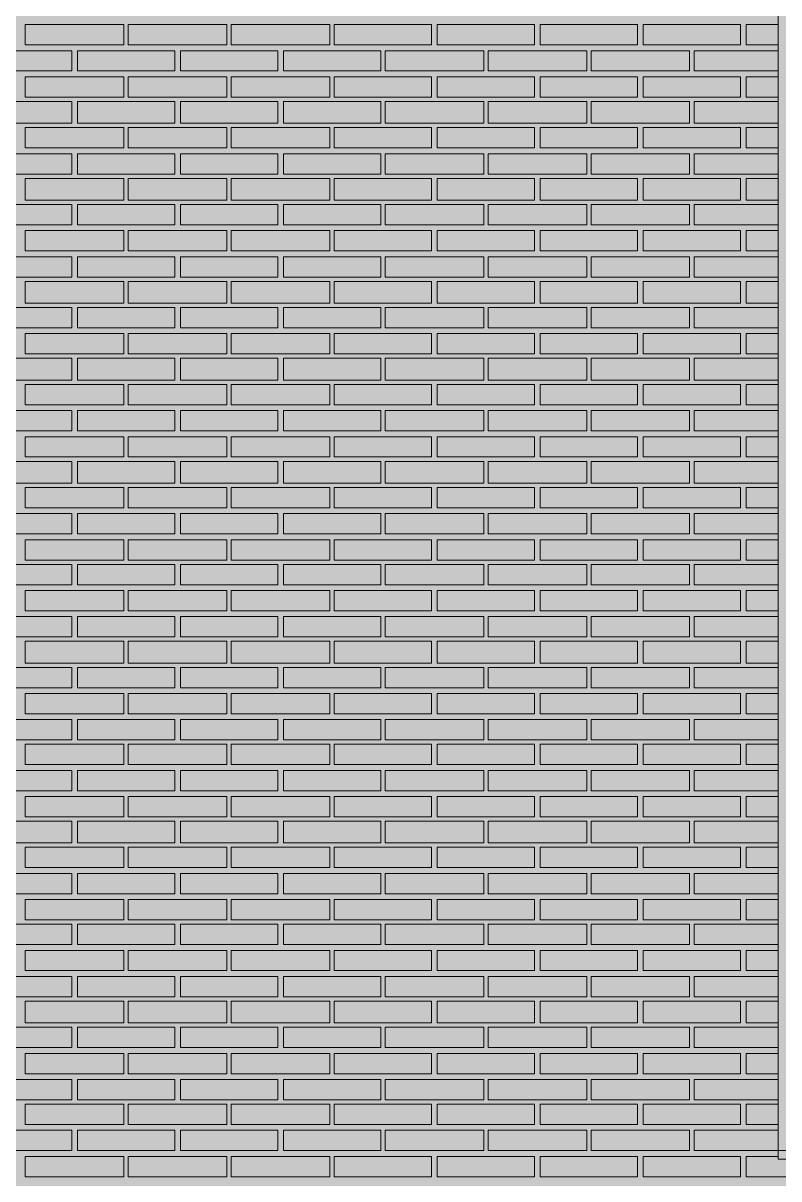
# Model space of a CAD drawing. Header units: millimetres. Extents: x -28928 to 100580, y -22867 to 36490.
# Drawn here: x 57297 to 59502, y -40 to 3330 of the extents above; entities that cross this region are included whole.
import ezdxf

# ---------------------------------------------------------------- set-up
doc = ezdxf.new("R2010")
doc.units = ezdxf.units.MM
doc.layers.add('PDF _Геометрия', color=7, linetype='Continuous', true_color=0x8f8e8d)
doc.layers.add('PDF _Сплошная заливка', color=7, linetype='Continuous', true_color=0xffffff)

msp = doc.modelspace()

# ---------------------------------------------------------------- hatches: boundary and pattern name
at = {"layer": 'PDF _Сплошная заливка', "true_color": 0xdcd6cf, "transparency": 33554559}
msp.add_hatch(color=254, dxfattribs=at).paths.add_polyline_path([(60798.4, -2005.5), (60798.4, -4713.2), (70224.5, -4713.2), (70224.5, -1464), (74070.3, -1464), (74070.3, -4713.2), (82294.9, -4713.2), (82294.9, 9028.4), (55763.7, 9028.4), (55763.7, -4713.2), (56851.1, -4713.2), (56851.1, -1464), (58251.4, -1464), (58251.4, -4713.2), (59499.5, -4713.2), (59499.5, -2005.5)])

# ---------------------------------------------------------------- linework, layer by layer
at = {"layer": 'PDF _Геометрия', "color": 7, "lineweight": 9}
msp.add_lwpolyline([(59499.5, 6929.9), (68993.4, 6929.9), (68993.4, 2733), (68993.4, 33.7), (68993.4, 16.8), (59499.5, 16.8), (59499.5, 33.7), (59499.5, 2733)], close=True, dxfattribs=at)
for points in [[(59499.5, 33.7), (59499.5, 109.9), (59499.5, 1383.4), (59499.5, 6853.7), (59499.5, 6929.9), (59550.3, 6929.9), (59550.3, 6853.7), (59550.3, 1383.4), (59550.3, 84.5)], [(68993.4, 46.4), (68993.4, 42.2), (68993.4, 16.8), (59499.5, 16.8), (59499.5, 42.2), (59499.5, 46.4)], [(59499.5, 42.2), (68993.4, 42.2)], [(59499.5, 21), (59499.5, 25.3)]]:
    msp.add_lwpolyline(points, dxfattribs=at)
at = {"layer": 'PDF _Геометрия', "lineweight": 9}
for points in [[(57591.4, 3325.3), (57591.4, 3266), (57303.7, 3266), (57303.7, 3325.3)], [(57891.8, 3325.3), (57891.8, 3266), (57604.1, 3266), (57604.1, 3325.3)], [(58192.2, 3325.3), (58192.2, 3266), (57904.5, 3266), (57904.5, 3325.3)], [(58488.4, 3325.3), (58488.4, 3266), (58204.9, 3266), (58204.9, 3325.3)], [(58788.7, 3325.3), (58788.7, 3266), (58505.3, 3266), (58505.3, 3325.3)], [(59089.1, 3325.3), (59089.1, 3266), (58805.7, 3266), (58805.7, 3325.3)], [(59389.5, 3325.3), (59389.5, 3266), (59106.1, 3266), (59106.1, 3325.3)], [(57439.1, 3189.9), (57299.5, 3189.9), (57155.7, 3189.9), (57155.7, 3249.1), (57299.5, 3249.1), (57439.1, 3249.1)], [(57739.5, 3189.9), (57599.9, 3189.9), (57456.1, 3189.9), (57456.1, 3249.1), (57599.9, 3249.1), (57739.5, 3249.1)], [(58039.9, 3189.9), (57896.1, 3189.9), (57756.4, 3189.9), (57756.4, 3249.1), (57896.1, 3249.1), (58039.9, 3249.1)], [(58340.3, 3189.9), (58196.4, 3189.9), (58056.8, 3189.9), (58056.8, 3249.1), (58196.4, 3249.1), (58340.3, 3249.1)], [(58640.7, 3189.9), (58496.8, 3189.9), (58353, 3189.9), (58353, 3249.1), (58496.8, 3249.1), (58640.7, 3249.1)], [(58941.1, 3189.9), (58797.2, 3189.9), (58653.4, 3189.9), (58653.4, 3249.1), (58797.2, 3249.1), (58941.1, 3249.1)], [(59241.4, 3189.9), (59097.6, 3189.9), (58953.7, 3189.9), (58953.7, 3249.1), (59097.6, 3249.1), (59241.4, 3249.1)], [(57591.4, 3173), (57591.4, 3113.7), (57303.7, 3113.7), (57303.7, 3173)], [(57891.8, 3173), (57891.8, 3113.7), (57604.1, 3113.7), (57604.1, 3173)], [(58192.2, 3173), (58192.2, 3113.7), (57904.5, 3113.7), (57904.5, 3173)], [(58488.4, 3173), (58488.4, 3113.7), (58204.9, 3113.7), (58204.9, 3173)], [(58788.7, 3173), (58788.7, 3113.7), (58505.3, 3113.7), (58505.3, 3173)], [(59089.1, 3173), (59089.1, 3113.7), (58805.7, 3113.7), (58805.7, 3173)], [(59389.5, 3173), (59389.5, 3113.7), (59106.1, 3113.7), (59106.1, 3173)], [(57439.1, 3037.6), (57299.5, 3037.6), (57155.7, 3037.6), (57155.7, 3101), (57299.5, 3101), (57439.1, 3101)], [(57739.5, 3037.6), (57599.9, 3037.6), (57456.1, 3037.6), (57456.1, 3101), (57599.9, 3101), (57739.5, 3101)], [(58039.9, 3037.6), (57896.1, 3037.6), (57756.4, 3037.6), (57756.4, 3101), (57896.1, 3101), (58039.9, 3101)], [(58340.3, 3037.6), (58196.4, 3037.6), (58056.8, 3037.6), (58056.8, 3101), (58196.4, 3101), (58340.3, 3101)], [(58640.7, 3037.6), (58496.8, 3037.6), (58353, 3037.6), (58353, 3101), (58496.8, 3101), (58640.7, 3101)], [(58941.1, 3037.6), (58797.2, 3037.6), (58653.4, 3037.6), (58653.4, 3101), (58797.2, 3101), (58941.1, 3101)], [(59241.4, 3037.6), (59097.6, 3037.6), (58953.7, 3037.6), (58953.7, 3101), (59097.6, 3101), (59241.4, 3101)], [(57591.4, 3024.9), (57591.4, 2965.7), (57303.7, 2965.7), (57303.7, 3024.9)], [(57891.8, 3024.9), (57891.8, 2965.7), (57604.1, 2965.7), (57604.1, 3024.9)], [(58192.2, 3024.9), (58192.2, 2965.7), (57904.5, 2965.7), (57904.5, 3024.9)], [(58488.4, 3024.9), (58488.4, 2965.7), (58204.9, 2965.7), (58204.9, 3024.9)], [(58788.7, 3024.9), (58788.7, 2965.7), (58505.3, 2965.7), (58505.3, 3024.9)], [(59089.1, 3024.9), (59089.1, 2965.7), (58805.7, 2965.7), (58805.7, 3024.9)], [(59389.5, 3024.9), (59389.5, 2965.7), (59106.1, 2965.7), (59106.1, 3024.9)], [(57439.1, 2889.5), (57299.5, 2889.5), (57155.7, 2889.5), (57155.7, 2948.7), (57299.5, 2948.7), (57439.1, 2948.7)], [(57739.5, 2889.5), (57599.9, 2889.5), (57456.1, 2889.5), (57456.1, 2948.7), (57599.9, 2948.7), (57739.5, 2948.7)], [(58039.9, 2889.5), (57896.1, 2889.5), (57756.4, 2889.5), (57756.4, 2948.7), (57896.1, 2948.7), (58039.9, 2948.7)], [(58340.3, 2889.5), (58196.4, 2889.5), (58056.8, 2889.5), (58056.8, 2948.7), (58196.4, 2948.7), (58340.3, 2948.7)], [(58640.7, 2889.5), (58496.8, 2889.5), (58353, 2889.5), (58353, 2948.7), (58496.8, 2948.7), (58640.7, 2948.7)], [(58941.1, 2889.5), (58797.2, 2889.5), (58653.4, 2889.5), (58653.4, 2948.7), (58797.2, 2948.7), (58941.1, 2948.7)], [(59241.4, 2889.5), (59097.6, 2889.5), (58953.7, 2889.5), (58953.7, 2948.7), (59097.6, 2948.7), (59241.4, 2948.7)], [(57591.4, 2876.8), (57591.4, 2813.4), (57303.7, 2813.4), (57303.7, 2876.8)], [(57891.8, 2876.8), (57891.8, 2813.4), (57604.1, 2813.4), (57604.1, 2876.8)], [(58192.2, 2876.8), (58192.2, 2813.4), (57904.5, 2813.4), (57904.5, 2876.8)], [(58488.4, 2876.8), (58488.4, 2813.4), (58204.9, 2813.4), (58204.9, 2876.8)], [(58788.7, 2876.8), (58788.7, 2813.4), (58505.3, 2813.4), (58505.3, 2876.8)], [(59089.1, 2876.8), (59089.1, 2813.4), (58805.7, 2813.4), (58805.7, 2876.8)], [(59389.5, 2876.8), (59389.5, 2813.4), (59106.1, 2813.4), (59106.1, 2876.8)], [(57439.1, 2741.4), (57299.5, 2741.4), (57155.7, 2741.4), (57155.7, 2800.7), (57299.5, 2800.7), (57439.1, 2800.7)], [(57739.5, 2741.4), (57599.9, 2741.4), (57456.1, 2741.4), (57456.1, 2800.7), (57599.9, 2800.7), (57739.5, 2800.7)], [(58039.9, 2741.4), (57896.1, 2741.4), (57756.4, 2741.4), (57756.4, 2800.7), (57896.1, 2800.7), (58039.9, 2800.7)], [(58340.3, 2741.4), (58196.4, 2741.4), (58056.8, 2741.4), (58056.8, 2800.7), (58196.4, 2800.7), (58340.3, 2800.7)], [(58640.7, 2741.4), (58496.8, 2741.4), (58353, 2741.4), (58353, 2800.7), (58496.8, 2800.7), (58640.7, 2800.7)], [(58941.1, 2741.4), (58797.2, 2741.4), (58653.4, 2741.4), (58653.4, 2800.7), (58797.2, 2800.7), (58941.1, 2800.7)], [(59241.4, 2741.4), (59097.6, 2741.4), (58953.7, 2741.4), (58953.7, 2800.7), (59097.6, 2800.7), (59241.4, 2800.7)], [(57591.4, 2724.5), (57591.4, 2665.3), (57303.7, 2665.3), (57303.7, 2724.5)], [(57891.8, 2724.5), (57891.8, 2665.3), (57604.1, 2665.3), (57604.1, 2724.5)], [(58192.2, 2724.5), (58192.2, 2665.3), (57904.5, 2665.3), (57904.5, 2724.5)], [(58488.4, 2724.5), (58488.4, 2665.3), (58204.9, 2665.3), (58204.9, 2724.5)], [(58788.7, 2724.5), (58788.7, 2665.3), (58505.3, 2665.3), (58505.3, 2724.5)], [(59089.1, 2724.5), (59089.1, 2665.3), (58805.7, 2665.3), (58805.7, 2724.5)], [(59389.5, 2724.5), (59389.5, 2665.3), (59106.1, 2665.3), (59106.1, 2724.5)], [(57439.1, 2589.1), (57299.5, 2589.1), (57155.7, 2589.1), (57155.7, 2648.4), (57299.5, 2648.4), (57439.1, 2648.4)], [(57739.5, 2589.1), (57599.9, 2589.1), (57456.1, 2589.1), (57456.1, 2648.4), (57599.9, 2648.4), (57739.5, 2648.4)], [(58039.9, 2589.1), (57896.1, 2589.1), (57756.4, 2589.1), (57756.4, 2648.4), (57896.1, 2648.4), (58039.9, 2648.4)], [(58340.3, 2589.1), (58196.4, 2589.1), (58056.8, 2589.1), (58056.8, 2648.4), (58196.4, 2648.4), (58340.3, 2648.4)], [(58640.7, 2589.1), (58496.8, 2589.1), (58353, 2589.1), (58353, 2648.4), (58496.8, 2648.4), (58640.7, 2648.4)], [(58941.1, 2589.1), (58797.2, 2589.1), (58653.4, 2589.1), (58653.4, 2648.4), (58797.2, 2648.4), (58941.1, 2648.4)], [(59241.4, 2589.1), (59097.6, 2589.1), (58953.7, 2589.1), (58953.7, 2648.4), (59097.6, 2648.4), (59241.4, 2648.4)], [(57591.4, 2576.4), (57591.4, 2513), (57303.7, 2513), (57303.7, 2576.4)], [(57891.8, 2576.4), (57891.8, 2513), (57604.1, 2513), (57604.1, 2576.4)], [(58192.2, 2576.4), (58192.2, 2513), (57904.5, 2513), (57904.5, 2576.4)], [(58488.4, 2576.4), (58488.4, 2513), (58204.9, 2513), (58204.9, 2576.4)], [(58788.7, 2576.4), (58788.7, 2513), (58505.3, 2513), (58505.3, 2576.4)], [(59089.1, 2576.4), (59089.1, 2513), (58805.7, 2513), (58805.7, 2576.4)], [(59389.5, 2576.4), (59389.5, 2513), (59106.1, 2513), (59106.1, 2576.4)], [(57439.1, 2441), (57299.5, 2441), (57155.7, 2441), (57155.7, 2500.3), (57299.5, 2500.3), (57439.1, 2500.3)], [(57739.5, 2441), (57599.9, 2441), (57456.1, 2441), (57456.1, 2500.3), (57599.9, 2500.3), (57739.5, 2500.3)], [(58039.9, 2441), (57896.1, 2441), (57756.4, 2441), (57756.4, 2500.3), (57896.1, 2500.3), (58039.9, 2500.3)], [(58340.3, 2441), (58196.4, 2441), (58056.8, 2441), (58056.8, 2500.3), (58196.4, 2500.3), (58340.3, 2500.3)], [(58640.7, 2441), (58496.8, 2441), (58353, 2441), (58353, 2500.3), (58496.8, 2500.3), (58640.7, 2500.3)], [(58941.1, 2441), (58797.2, 2441), (58653.4, 2441), (58653.4, 2500.3), (58797.2, 2500.3), (58941.1, 2500.3)], [(59241.4, 2441), (59097.6, 2441), (58953.7, 2441), (58953.7, 2500.3), (59097.6, 2500.3), (59241.4, 2500.3)], [(57591.4, 2424.1), (57591.4, 2364.9), (57303.7, 2364.9), (57303.7, 2424.1)], [(57891.8, 2424.1), (57891.8, 2364.9), (57604.1, 2364.9), (57604.1, 2424.1)], [(58192.2, 2424.1), (58192.2, 2364.9), (57904.5, 2364.9), (57904.5, 2424.1)], [(58488.4, 2424.1), (58488.4, 2364.9), (58204.9, 2364.9), (58204.9, 2424.1)], [(58788.7, 2424.1), (58788.7, 2364.9), (58505.3, 2364.9), (58505.3, 2424.1)], [(59089.1, 2424.1), (59089.1, 2364.9), (58805.7, 2364.9), (58805.7, 2424.1)], [(59389.5, 2424.1), (59389.5, 2364.9), (59106.1, 2364.9), (59106.1, 2424.1)], [(57439.1, 2288.7), (57299.5, 2288.7), (57155.7, 2288.7), (57155.7, 2352.2), (57299.5, 2352.2), (57439.1, 2352.2)], [(57739.5, 2288.7), (57599.9, 2288.7), (57456.1, 2288.7), (57456.1, 2352.2), (57599.9, 2352.2), (57739.5, 2352.2)], [(58039.9, 2288.7), (57896.1, 2288.7), (57756.4, 2288.7), (57756.4, 2352.2), (57896.1, 2352.2), (58039.9, 2352.2)], [(58340.3, 2288.7), (58196.4, 2288.7), (58056.8, 2288.7), (58056.8, 2352.2), (58196.4, 2352.2), (58340.3, 2352.2)], [(58640.7, 2288.7), (58496.8, 2288.7), (58353, 2288.7), (58353, 2352.2), (58496.8, 2352.2), (58640.7, 2352.2)], [(58941.1, 2288.7), (58797.2, 2288.7), (58653.4, 2288.7), (58653.4, 2352.2), (58797.2, 2352.2), (58941.1, 2352.2)], [(59241.4, 2288.7), (59097.6, 2288.7), (58953.7, 2288.7), (58953.7, 2352.2), (59097.6, 2352.2), (59241.4, 2352.2)], [(57591.4, 2276), (57591.4, 2216.8), (57303.7, 2216.8), (57303.7, 2276)], [(57891.8, 2276), (57891.8, 2216.8), (57604.1, 2216.8), (57604.1, 2276)], [(58192.2, 2276), (58192.2, 2216.8), (57904.5, 2216.8), (57904.5, 2276)], [(58488.4, 2276), (58488.4, 2216.8), (58204.9, 2216.8), (58204.9, 2276)], [(58788.7, 2276), (58788.7, 2216.8), (58505.3, 2216.8), (58505.3, 2276)], [(59089.1, 2276), (59089.1, 2216.8), (58805.7, 2216.8), (58805.7, 2276)], [(59389.5, 2276), (59389.5, 2216.8), (59106.1, 2216.8), (59106.1, 2276)], [(57439.1, 2140.7), (57299.5, 2140.7), (57155.7, 2140.7), (57155.7, 2199.9), (57299.5, 2199.9), (57439.1, 2199.9)], [(57739.5, 2140.7), (57599.9, 2140.7), (57456.1, 2140.7), (57456.1, 2199.9), (57599.9, 2199.9), (57739.5, 2199.9)], [(58039.9, 2140.7), (57896.1, 2140.7), (57756.4, 2140.7), (57756.4, 2199.9), (57896.1, 2199.9), (58039.9, 2199.9)], [(58340.3, 2140.7), (58196.4, 2140.7), (58056.8, 2140.7), (58056.8, 2199.9), (58196.4, 2199.9), (58340.3, 2199.9)], [(58640.7, 2140.7), (58496.8, 2140.7), (58353, 2140.7), (58353, 2199.9), (58496.8, 2199.9), (58640.7, 2199.9)], [(58941.1, 2140.7), (58797.2, 2140.7), (58653.4, 2140.7), (58653.4, 2199.9), (58797.2, 2199.9), (58941.1, 2199.9)], [(59241.4, 2140.7), (59097.6, 2140.7), (58953.7, 2140.7), (58953.7, 2199.9), (59097.6, 2199.9), (59241.4, 2199.9)], [(57591.4, 2123.7), (57591.4, 2064.5), (57303.7, 2064.5), (57303.7, 2123.7)], [(57891.8, 2123.7), (57891.8, 2064.5), (57604.1, 2064.5), (57604.1, 2123.7)], [(58192.2, 2123.7), (58192.2, 2064.5), (57904.5, 2064.5), (57904.5, 2123.7)], [(58488.4, 2123.7), (58488.4, 2064.5), (58204.9, 2064.5), (58204.9, 2123.7)], [(58788.7, 2123.7), (58788.7, 2064.5), (58505.3, 2064.5), (58505.3, 2123.7)], [(59089.1, 2123.7), (59089.1, 2064.5), (58805.7, 2064.5), (58805.7, 2123.7)], [(59389.5, 2123.7), (59389.5, 2064.5), (59106.1, 2064.5), (59106.1, 2123.7)], [(57439.1, 1988.4), (57299.5, 1988.4), (57155.7, 1988.4), (57155.7, 2051.8), (57299.5, 2051.8), (57439.1, 2051.8)], [(57739.5, 1988.4), (57599.9, 1988.4), (57456.1, 1988.4), (57456.1, 2051.8), (57599.9, 2051.8), (57739.5, 2051.8)], [(58039.9, 1988.4), (57896.1, 1988.4), (57756.4, 1988.4), (57756.4, 2051.8), (57896.1, 2051.8), (58039.9, 2051.8)], [(58340.3, 1988.4), (58196.4, 1988.4), (58056.8, 1988.4), (58056.8, 2051.8), (58196.4, 2051.8), (58340.3, 2051.8)], [(58640.7, 1988.4), (58496.8, 1988.4), (58353, 1988.4), (58353, 2051.8), (58496.8, 2051.8), (58640.7, 2051.8)], [(58941.1, 1988.4), (58797.2, 1988.4), (58653.4, 1988.4), (58653.4, 2051.8), (58797.2, 2051.8), (58941.1, 2051.8)], [(59241.4, 1988.4), (59097.6, 1988.4), (58953.7, 1988.4), (58953.7, 2051.8), (59097.6, 2051.8), (59241.4, 2051.8)], [(57591.4, 1975.7), (57591.4, 1916.4), (57303.7, 1916.4), (57303.7, 1975.7)], [(57891.8, 1975.7), (57891.8, 1916.4), (57604.1, 1916.4), (57604.1, 1975.7)], [(58192.2, 1975.7), (58192.2, 1916.4), (57904.5, 1916.4), (57904.5, 1975.7)], [(58488.4, 1975.7), (58488.4, 1916.4), (58204.9, 1916.4), (58204.9, 1975.7)], [(58788.7, 1975.7), (58788.7, 1916.4), (58505.3, 1916.4), (58505.3, 1975.7)], [(59089.1, 1975.7), (59089.1, 1916.4), (58805.7, 1916.4), (58805.7, 1975.7)], [(59389.5, 1975.7), (59389.5, 1916.4), (59106.1, 1916.4), (59106.1, 1975.7)], [(57439.1, 1840.3), (57299.5, 1840.3), (57155.7, 1840.3), (57155.7, 1899.5), (57299.5, 1899.5), (57439.1, 1899.5)], [(57739.5, 1840.3), (57599.9, 1840.3), (57456.1, 1840.3), (57456.1, 1899.5), (57599.9, 1899.5), (57739.5, 1899.5)], [(58039.9, 1840.3), (57896.1, 1840.3), (57756.4, 1840.3), (57756.4, 1899.5), (57896.1, 1899.5), (58039.9, 1899.5)], [(58340.3, 1840.3), (58196.4, 1840.3), (58056.8, 1840.3), (58056.8, 1899.5), (58196.4, 1899.5), (58340.3, 1899.5)], [(58640.7, 1840.3), (58496.8, 1840.3), (58353, 1840.3), (58353, 1899.5), (58496.8, 1899.5), (58640.7, 1899.5)], [(58941.1, 1840.3), (58797.2, 1840.3), (58653.4, 1840.3), (58653.4, 1899.5), (58797.2, 1899.5), (58941.1, 1899.5)], [(59241.4, 1840.3), (59097.6, 1840.3), (58953.7, 1840.3), (58953.7, 1899.5), (59097.6, 1899.5), (59241.4, 1899.5)], [(57591.4, 1823.4), (57591.4, 1764.1), (57303.7, 1764.1), (57303.7, 1823.4)], [(57891.8, 1823.4), (57891.8, 1764.1), (57604.1, 1764.1), (57604.1, 1823.4)], [(58192.2, 1823.4), (58192.2, 1764.1), (57904.5, 1764.1), (57904.5, 1823.4)], [(58488.4, 1823.4), (58488.4, 1764.1), (58204.9, 1764.1), (58204.9, 1823.4)], [(58788.7, 1823.4), (58788.7, 1764.1), (58505.3, 1764.1), (58505.3, 1823.4)], [(59089.1, 1823.4), (59089.1, 1764.1), (58805.7, 1764.1), (58805.7, 1823.4)], [(59389.5, 1823.4), (59389.5, 1764.1), (59106.1, 1764.1), (59106.1, 1823.4)], [(57439.1, 1692.2), (57299.5, 1692.2), (57155.7, 1692.2), (57155.7, 1751.4), (57299.5, 1751.4), (57439.1, 1751.4)], [(57739.5, 1692.2), (57599.9, 1692.2), (57456.1, 1692.2), (57456.1, 1751.4), (57599.9, 1751.4), (57739.5, 1751.4)], [(58039.9, 1692.2), (57896.1, 1692.2), (57756.4, 1692.2), (57756.4, 1751.4), (57896.1, 1751.4), (58039.9, 1751.4)], [(58340.3, 1692.2), (58196.4, 1692.2), (58056.8, 1692.2), (58056.8, 1751.4), (58196.4, 1751.4), (58340.3, 1751.4)], [(58640.7, 1692.2), (58496.8, 1692.2), (58353, 1692.2), (58353, 1751.4), (58496.8, 1751.4), (58640.7, 1751.4)], [(58941.1, 1692.2), (58797.2, 1692.2), (58653.4, 1692.2), (58653.4, 1751.4), (58797.2, 1751.4), (58941.1, 1751.4)], [(59241.4, 1692.2), (59097.6, 1692.2), (58953.7, 1692.2), (58953.7, 1751.4), (59097.6, 1751.4), (59241.4, 1751.4)], [(57591.4, 1675.3), (57591.4, 1616), (57303.7, 1616), (57303.7, 1675.3)], [(57891.8, 1675.3), (57891.8, 1616), (57604.1, 1616), (57604.1, 1675.3)], [(58192.2, 1675.3), (58192.2, 1616), (57904.5, 1616), (57904.5, 1675.3)], [(58488.4, 1675.3), (58488.4, 1616), (58204.9, 1616), (58204.9, 1675.3)], [(58788.7, 1675.3), (58788.7, 1616), (58505.3, 1616), (58505.3, 1675.3)], [(59089.1, 1675.3), (59089.1, 1616), (58805.7, 1616), (58805.7, 1675.3)], [(59389.5, 1675.3), (59389.5, 1616), (59106.1, 1616), (59106.1, 1675.3)], [(57439.1, 1539.9), (57299.5, 1539.9), (57155.7, 1539.9), (57155.7, 1599.1), (57299.5, 1599.1), (57439.1, 1599.1)], [(57739.5, 1539.9), (57599.9, 1539.9), (57456.1, 1539.9), (57456.1, 1599.1), (57599.9, 1599.1), (57739.5, 1599.1)], [(58039.9, 1539.9), (57896.1, 1539.9), (57756.4, 1539.9), (57756.4, 1599.1), (57896.1, 1599.1), (58039.9, 1599.1)], [(58340.3, 1539.9), (58196.4, 1539.9), (58056.8, 1539.9), (58056.8, 1599.1), (58196.4, 1599.1), (58340.3, 1599.1)], [(58640.7, 1539.9), (58496.8, 1539.9), (58353, 1539.9), (58353, 1599.1), (58496.8, 1599.1), (58640.7, 1599.1)], [(58941.1, 1539.9), (58797.2, 1539.9), (58653.4, 1539.9), (58653.4, 1599.1), (58797.2, 1599.1), (58941.1, 1599.1)], [(59241.4, 1539.9), (59097.6, 1539.9), (58953.7, 1539.9), (58953.7, 1599.1), (59097.6, 1599.1), (59241.4, 1599.1)], [(57591.4, 1527.2), (57591.4, 1463.7), (57303.7, 1463.7), (57303.7, 1527.2)], [(57891.8, 1527.2), (57891.8, 1463.7), (57604.1, 1463.7), (57604.1, 1527.2)], [(58192.2, 1527.2), (58192.2, 1463.7), (57904.5, 1463.7), (57904.5, 1527.2)], [(58488.4, 1527.2), (58488.4, 1463.7), (58204.9, 1463.7), (58204.9, 1527.2)], [(58788.7, 1527.2), (58788.7, 1463.7), (58505.3, 1463.7), (58505.3, 1527.2)], [(59089.1, 1527.2), (59089.1, 1463.7), (58805.7, 1463.7), (58805.7, 1527.2)], [(59389.5, 1527.2), (59389.5, 1463.7), (59106.1, 1463.7), (59106.1, 1527.2)], [(57439.1, 1391.8), (57299.5, 1391.8), (57155.7, 1391.8), (57155.7, 1451), (57299.5, 1451), (57439.1, 1451)], [(57739.5, 1391.8), (57599.9, 1391.8), (57456.1, 1391.8), (57456.1, 1451), (57599.9, 1451), (57739.5, 1451)], [(58039.9, 1391.8), (57896.1, 1391.8), (57756.4, 1391.8), (57756.4, 1451), (57896.1, 1451), (58039.9, 1451)], [(58340.3, 1391.8), (58196.4, 1391.8), (58056.8, 1391.8), (58056.8, 1451), (58196.4, 1451), (58340.3, 1451)], [(58640.7, 1391.8), (58496.8, 1391.8), (58353, 1391.8), (58353, 1451), (58496.8, 1451), (58640.7, 1451)], [(58941.1, 1391.8), (58797.2, 1391.8), (58653.4, 1391.8), (58653.4, 1451), (58797.2, 1451), (58941.1, 1451)], [(59241.4, 1391.8), (59097.6, 1391.8), (58953.7, 1391.8), (58953.7, 1451), (59097.6, 1451), (59241.4, 1451)], [(57591.4, 1374.9), (57591.4, 1315.7), (57303.7, 1315.7), (57303.7, 1374.9)], [(57891.8, 1374.9), (57891.8, 1315.7), (57604.1, 1315.7), (57604.1, 1374.9)], [(58192.2, 1374.9), (58192.2, 1315.7), (57904.5, 1315.7), (57904.5, 1374.9)], [(58488.4, 1374.9), (58488.4, 1315.7), (58204.9, 1315.7), (58204.9, 1374.9)], [(58788.7, 1374.9), (58788.7, 1315.7), (58505.3, 1315.7), (58505.3, 1374.9)], [(59089.1, 1374.9), (59089.1, 1315.7), (58805.7, 1315.7), (58805.7, 1374.9)], [(59389.5, 1374.9), (59389.5, 1315.7), (59106.1, 1315.7), (59106.1, 1374.9)], [(57439.1, 1239.5), (57299.5, 1239.5), (57155.7, 1239.5), (57155.7, 1298.7), (57299.5, 1298.7), (57439.1, 1298.7)], [(57739.5, 1239.5), (57599.9, 1239.5), (57456.1, 1239.5), (57456.1, 1298.7), (57599.9, 1298.7), (57739.5, 1298.7)], [(58039.9, 1239.5), (57896.1, 1239.5), (57756.4, 1239.5), (57756.4, 1298.7), (57896.1, 1298.7), (58039.9, 1298.7)], [(58340.3, 1239.5), (58196.4, 1239.5), (58056.8, 1239.5), (58056.8, 1298.7), (58196.4, 1298.7), (58340.3, 1298.7)], [(58640.7, 1239.5), (58496.8, 1239.5), (58353, 1239.5), (58353, 1298.7), (58496.8, 1298.7), (58640.7, 1298.7)], [(58941.1, 1239.5), (58797.2, 1239.5), (58653.4, 1239.5), (58653.4, 1298.7), (58797.2, 1298.7), (58941.1, 1298.7)], [(59241.4, 1239.5), (59097.6, 1239.5), (58953.7, 1239.5), (58953.7, 1298.7), (59097.6, 1298.7), (59241.4, 1298.7)], [(57591.4, 1226.8), (57591.4, 1167.6), (57303.7, 1167.6), (57303.7, 1226.8)], [(57891.8, 1226.8), (57891.8, 1167.6), (57604.1, 1167.6), (57604.1, 1226.8)], [(58192.2, 1226.8), (58192.2, 1167.6), (57904.5, 1167.6), (57904.5, 1226.8)], [(58488.4, 1226.8), (58488.4, 1167.6), (58204.9, 1167.6), (58204.9, 1226.8)], [(58788.7, 1226.8), (58788.7, 1167.6), (58505.3, 1167.6), (58505.3, 1226.8)], [(59089.1, 1226.8), (59089.1, 1167.6), (58805.7, 1167.6), (58805.7, 1226.8)], [(59389.5, 1226.8), (59389.5, 1167.6), (59106.1, 1167.6), (59106.1, 1226.8)], [(57439.1, 1091.4), (57299.5, 1091.4), (57155.7, 1091.4), (57155.7, 1150.7), (57299.5, 1150.7), (57439.1, 1150.7)], [(57739.5, 1091.4), (57599.9, 1091.4), (57456.1, 1091.4), (57456.1, 1150.7), (57599.9, 1150.7), (57739.5, 1150.7)], [(58039.9, 1091.4), (57896.1, 1091.4), (57756.4, 1091.4), (57756.4, 1150.7), (57896.1, 1150.7), (58039.9, 1150.7)], [(58340.3, 1091.4), (58196.4, 1091.4), (58056.8, 1091.4), (58056.8, 1150.7), (58196.4, 1150.7), (58340.3, 1150.7)], [(58640.7, 1091.4), (58496.8, 1091.4), (58353, 1091.4), (58353, 1150.7), (58496.8, 1150.7), (58640.7, 1150.7)], [(58941.1, 1091.4), (58797.2, 1091.4), (58653.4, 1091.4), (58653.4, 1150.7), (58797.2, 1150.7), (58941.1, 1150.7)], [(59241.4, 1091.4), (59097.6, 1091.4), (58953.7, 1091.4), (58953.7, 1150.7), (59097.6, 1150.7), (59241.4, 1150.7)], [(57591.4, 1074.5), (57591.4, 1015.3), (57303.7, 1015.3), (57303.7, 1074.5)], [(57891.8, 1074.5), (57891.8, 1015.3), (57604.1, 1015.3), (57604.1, 1074.5)], [(58192.2, 1074.5), (58192.2, 1015.3), (57904.5, 1015.3), (57904.5, 1074.5)], [(58488.4, 1074.5), (58488.4, 1015.3), (58204.9, 1015.3), (58204.9, 1074.5)], [(58788.7, 1074.5), (58788.7, 1015.3), (58505.3, 1015.3), (58505.3, 1074.5)], [(59089.1, 1074.5), (59089.1, 1015.3), (58805.7, 1015.3), (58805.7, 1074.5)], [(59389.5, 1074.5), (59389.5, 1015.3), (59106.1, 1015.3), (59106.1, 1074.5)], [(57439.1, 939.1), (57299.5, 939.1), (57155.7, 939.1), (57155.7, 1002.6), (57299.5, 1002.6), (57439.1, 1002.6)], [(57739.5, 939.1), (57599.9, 939.1), (57456.1, 939.1), (57456.1, 1002.6), (57599.9, 1002.6), (57739.5, 1002.6)], [(58039.9, 939.1), (57896.1, 939.1), (57756.4, 939.1), (57756.4, 1002.6), (57896.1, 1002.6), (58039.9, 1002.6)], [(58340.3, 939.1), (58196.4, 939.1), (58056.8, 939.1), (58056.8, 1002.6), (58196.4, 1002.6), (58340.3, 1002.6)], [(58640.7, 939.1), (58496.8, 939.1), (58353, 939.1), (58353, 1002.6), (58496.8, 1002.6), (58640.7, 1002.6)], [(58941.1, 939.1), (58797.2, 939.1), (58653.4, 939.1), (58653.4, 1002.6), (58797.2, 1002.6), (58941.1, 1002.6)], [(59241.4, 939.1), (59097.6, 939.1), (58953.7, 939.1), (58953.7, 1002.6), (59097.6, 1002.6), (59241.4, 1002.6)], [(57591.4, 926.4), (57591.4, 867.2), (57303.7, 867.2), (57303.7, 926.4)], [(57891.8, 926.4), (57891.8, 867.2), (57604.1, 867.2), (57604.1, 926.4)], [(58192.2, 926.4), (58192.2, 867.2), (57904.5, 867.2), (57904.5, 926.4)], [(58488.4, 926.4), (58488.4, 867.2), (58204.9, 867.2), (58204.9, 926.4)], [(58788.7, 926.4), (58788.7, 867.2), (58505.3, 867.2), (58505.3, 926.4)], [(59089.1, 926.4), (59089.1, 867.2), (58805.7, 867.2), (58805.7, 926.4)], [(59389.5, 926.4), (59389.5, 867.2), (59106.1, 867.2), (59106.1, 926.4)], [(57439.1, 791), (57299.5, 791), (57155.7, 791), (57155.7, 850.3), (57299.5, 850.3), (57439.1, 850.3)], [(57739.5, 791), (57599.9, 791), (57456.1, 791), (57456.1, 850.3), (57599.9, 850.3), (57739.5, 850.3)], [(58039.9, 791), (57896.1, 791), (57756.4, 791), (57756.4, 850.3), (57896.1, 850.3), (58039.9, 850.3)], [(58340.3, 791), (58196.4, 791), (58056.8, 791), (58056.8, 850.3), (58196.4, 850.3), (58340.3, 850.3)], [(58640.7, 791), (58496.8, 791), (58353, 791), (58353, 850.3), (58496.8, 850.3), (58640.7, 850.3)], [(58941.1, 791), (58797.2, 791), (58653.4, 791), (58653.4, 850.3), (58797.2, 850.3), (58941.1, 850.3)], [(59241.4, 791), (59097.6, 791), (58953.7, 791), (58953.7, 850.3), (59097.6, 850.3), (59241.4, 850.3)], [(57591.4, 774.1), (57591.4, 714.9), (57303.7, 714.9), (57303.7, 774.1)], [(57891.8, 774.1), (57891.8, 714.9), (57604.1, 714.9), (57604.1, 774.1)], [(58192.2, 774.1), (58192.2, 714.9), (57904.5, 714.9), (57904.5, 774.1)], [(58488.4, 774.1), (58488.4, 714.9), (58204.9, 714.9), (58204.9, 774.1)], [(58788.7, 774.1), (58788.7, 714.9), (58505.3, 714.9), (58505.3, 774.1)], [(59089.1, 774.1), (59089.1, 714.9), (58805.7, 714.9), (58805.7, 774.1)], [(59389.5, 774.1), (59389.5, 714.9), (59106.1, 714.9), (59106.1, 774.1)], [(57439.1, 643), (57299.5, 643), (57155.7, 643), (57155.7, 702.2), (57299.5, 702.2), (57439.1, 702.2)], [(57739.5, 643), (57599.9, 643), (57456.1, 643), (57456.1, 702.2), (57599.9, 702.2), (57739.5, 702.2)], [(58039.9, 643), (57896.1, 643), (57756.4, 643), (57756.4, 702.2), (57896.1, 702.2), (58039.9, 702.2)], [(58340.3, 643), (58196.4, 643), (58056.8, 643), (58056.8, 702.2), (58196.4, 702.2), (58340.3, 702.2)], [(58640.7, 643), (58496.8, 643), (58353, 643), (58353, 702.2), (58496.8, 702.2), (58640.7, 702.2)], [(58941.1, 643), (58797.2, 643), (58653.4, 643), (58653.4, 702.2), (58797.2, 702.2), (58941.1, 702.2)], [(59241.4, 643), (59097.6, 643), (58953.7, 643), (58953.7, 702.2), (59097.6, 702.2), (59241.4, 702.2)], [(57591.4, 626), (57591.4, 566.8), (57303.7, 566.8), (57303.7, 626)], [(57891.8, 626), (57891.8, 566.8), (57604.1, 566.8), (57604.1, 626)], [(58192.2, 626), (58192.2, 566.8), (57904.5, 566.8), (57904.5, 626)], [(58488.4, 626), (58488.4, 566.8), (58204.9, 566.8), (58204.9, 626)], [(58788.7, 626), (58788.7, 566.8), (58505.3, 566.8), (58505.3, 626)], [(59089.1, 626), (59089.1, 566.8), (58805.7, 566.8), (58805.7, 626)], [(59389.5, 626), (59389.5, 566.8), (59106.1, 566.8), (59106.1, 626)], [(57439.1, 490.7), (57299.5, 490.7), (57155.7, 490.7), (57155.7, 549.9), (57299.5, 549.9), (57439.1, 549.9)], [(57739.5, 490.7), (57599.9, 490.7), (57456.1, 490.7), (57456.1, 549.9), (57599.9, 549.9), (57739.5, 549.9)], [(58039.9, 490.7), (57896.1, 490.7), (57756.4, 490.7), (57756.4, 549.9), (57896.1, 549.9), (58039.9, 549.9)], [(58340.3, 490.7), (58196.4, 490.7), (58056.8, 490.7), (58056.8, 549.9), (58196.4, 549.9), (58340.3, 549.9)], [(58640.7, 490.7), (58496.8, 490.7), (58353, 490.7), (58353, 549.9), (58496.8, 549.9), (58640.7, 549.9)], [(58941.1, 490.7), (58797.2, 490.7), (58653.4, 490.7), (58653.4, 549.9), (58797.2, 549.9), (58941.1, 549.9)], [(59241.4, 490.7), (59097.6, 490.7), (58953.7, 490.7), (58953.7, 549.9), (59097.6, 549.9), (59241.4, 549.9)], [(57591.4, 478), (57591.4, 414.5), (57303.7, 414.5), (57303.7, 478)], [(57891.8, 478), (57891.8, 414.5), (57604.1, 414.5), (57604.1, 478)], [(58192.2, 478), (58192.2, 414.5), (57904.5, 414.5), (57904.5, 478)], [(58488.4, 478), (58488.4, 414.5), (58204.9, 414.5), (58204.9, 478)], [(58788.7, 478), (58788.7, 414.5), (58505.3, 414.5), (58505.3, 478)], [(59089.1, 478), (59089.1, 414.5), (58805.7, 414.5), (58805.7, 478)], [(59389.5, 478), (59389.5, 414.5), (59106.1, 414.5), (59106.1, 478)], [(57439.1, 342.6), (57299.5, 342.6), (57155.7, 342.6), (57155.7, 401.8), (57299.5, 401.8), (57439.1, 401.8)], [(57739.5, 342.6), (57599.9, 342.6), (57456.1, 342.6), (57456.1, 401.8), (57599.9, 401.8), (57739.5, 401.8)], [(58039.9, 342.6), (57896.1, 342.6), (57756.4, 342.6), (57756.4, 401.8), (57896.1, 401.8), (58039.9, 401.8)], [(58340.3, 342.6), (58196.4, 342.6), (58056.8, 342.6), (58056.8, 401.8), (58196.4, 401.8), (58340.3, 401.8)], [(58640.7, 342.6), (58496.8, 342.6), (58353, 342.6), (58353, 401.8), (58496.8, 401.8), (58640.7, 401.8)], [(58941.1, 342.6), (58797.2, 342.6), (58653.4, 342.6), (58653.4, 401.8), (58797.2, 401.8), (58941.1, 401.8)], [(59241.4, 342.6), (59097.6, 342.6), (58953.7, 342.6), (58953.7, 401.8), (59097.6, 401.8), (59241.4, 401.8)], [(57591.4, 325.7), (57591.4, 266.4), (57303.7, 266.4), (57303.7, 325.7)], [(57891.8, 325.7), (57891.8, 266.4), (57604.1, 266.4), (57604.1, 325.7)], [(58192.2, 325.7), (58192.2, 266.4), (57904.5, 266.4), (57904.5, 325.7)], [(58488.4, 325.7), (58488.4, 266.4), (58204.9, 266.4), (58204.9, 325.7)], [(58788.7, 325.7), (58788.7, 266.4), (58505.3, 266.4), (58505.3, 325.7)], [(59089.1, 325.7), (59089.1, 266.4), (58805.7, 266.4), (58805.7, 325.7)], [(59389.5, 325.7), (59389.5, 266.4), (59106.1, 266.4), (59106.1, 325.7)], [(57439.1, 190.3), (57299.5, 190.3), (57155.7, 190.3), (57155.7, 249.5), (57299.5, 249.5), (57439.1, 249.5)], [(57739.5, 190.3), (57599.9, 190.3), (57456.1, 190.3), (57456.1, 249.5), (57599.9, 249.5), (57739.5, 249.5)], [(58039.9, 190.3), (57896.1, 190.3), (57756.4, 190.3), (57756.4, 249.5), (57896.1, 249.5), (58039.9, 249.5)], [(58340.3, 190.3), (58196.4, 190.3), (58056.8, 190.3), (58056.8, 249.5), (58196.4, 249.5), (58340.3, 249.5)], [(58640.7, 190.3), (58496.8, 190.3), (58353, 190.3), (58353, 249.5), (58496.8, 249.5), (58640.7, 249.5)], [(58941.1, 190.3), (58797.2, 190.3), (58653.4, 190.3), (58653.4, 249.5), (58797.2, 249.5), (58941.1, 249.5)], [(59241.4, 190.3), (59097.6, 190.3), (58953.7, 190.3), (58953.7, 249.5), (59097.6, 249.5), (59241.4, 249.5)], [(57591.4, 177.6), (57591.4, 118.4), (57303.7, 118.4), (57303.7, 177.6)], [(57891.8, 177.6), (57891.8, 118.4), (57604.1, 118.4), (57604.1, 177.6)], [(58192.2, 177.6), (58192.2, 118.4), (57904.5, 118.4), (57904.5, 177.6)], [(58488.4, 177.6), (58488.4, 118.4), (58204.9, 118.4), (58204.9, 177.6)], [(58788.7, 177.6), (58788.7, 118.4), (58505.3, 118.4), (58505.3, 177.6)], [(59089.1, 177.6), (59089.1, 118.4), (58805.7, 118.4), (58805.7, 177.6)], [(59389.5, 177.6), (59389.5, 118.4), (59106.1, 118.4), (59106.1, 177.6)], [(57439.1, 42.2), (57299.5, 42.2), (57155.7, 42.2), (57155.7, 101.4), (57299.5, 101.4), (57439.1, 101.4)], [(57739.5, 42.2), (57599.9, 42.2), (57456.1, 42.2), (57456.1, 101.4), (57599.9, 101.4), (57739.5, 101.4)], [(58039.9, 42.2), (57896.1, 42.2), (57756.4, 42.2), (57756.4, 101.4), (57896.1, 101.4), (58039.9, 101.4)], [(58340.3, 42.2), (58196.4, 42.2), (58056.8, 42.2), (58056.8, 101.4), (58196.4, 101.4), (58340.3, 101.4)], [(58640.7, 42.2), (58496.8, 42.2), (58353, 42.2), (58353, 101.4), (58496.8, 101.4), (58640.7, 101.4)], [(58941.1, 42.2), (58797.2, 42.2), (58653.4, 42.2), (58653.4, 101.4), (58797.2, 101.4), (58941.1, 101.4)], [(59241.4, 42.2), (59097.6, 42.2), (58953.7, 42.2), (58953.7, 101.4), (59097.6, 101.4), (59241.4, 101.4)], [(57591.4, 25.3), (57591.4, -34), (57303.7, -34), (57303.7, 25.3)], [(57891.8, 25.3), (57891.8, -34), (57604.1, -34), (57604.1, 25.3)], [(58192.2, 25.3), (58192.2, -34), (57904.5, -34), (57904.5, 25.3)], [(58488.4, 25.3), (58488.4, -34), (58204.9, -34), (58204.9, 25.3)], [(58788.7, 25.3), (58788.7, -34), (58505.3, -34), (58505.3, 25.3)], [(59089.1, 25.3), (59089.1, -34), (58805.7, -34), (58805.7, 25.3)], [(59389.5, 25.3), (59389.5, -34), (59106.1, -34), (59106.1, 25.3)]]:
    msp.add_lwpolyline(points, close=True, dxfattribs=at)
for points in [[(59499.5, 3266), (59406.4, 3266), (59406.4, 3325.3), (59499.5, 3325.3)], [(59499.5, 3189.9), (59398, 3189.9), (59254.1, 3189.9), (59254.1, 3249.1), (59398, 3249.1), (59499.5, 3249.1)], [(59499.5, 3113.7), (59406.4, 3113.7), (59406.4, 3173), (59499.5, 3173)], [(59499.5, 3037.6), (59398, 3037.6), (59254.1, 3037.6), (59254.1, 3101), (59398, 3101), (59499.5, 3101)], [(59499.5, 2965.7), (59406.4, 2965.7), (59406.4, 3024.9), (59499.5, 3024.9)], [(59499.5, 2889.5), (59398, 2889.5), (59254.1, 2889.5), (59254.1, 2948.7), (59398, 2948.7), (59499.5, 2948.7)], [(59499.5, 2813.4), (59406.4, 2813.4), (59406.4, 2876.8), (59499.5, 2876.8)], [(59499.5, 2741.4), (59398, 2741.4), (59254.1, 2741.4), (59254.1, 2800.7), (59398, 2800.7), (59499.5, 2800.7)], [(59499.5, 2665.3), (59406.4, 2665.3), (59406.4, 2724.5), (59499.5, 2724.5)], [(59499.5, 2589.1), (59398, 2589.1), (59254.1, 2589.1), (59254.1, 2648.4), (59398, 2648.4), (59499.5, 2648.4)], [(59499.5, 2513), (59406.4, 2513), (59406.4, 2576.4), (59499.5, 2576.4)], [(59499.5, 2441), (59398, 2441), (59254.1, 2441), (59254.1, 2500.3), (59398, 2500.3), (59499.5, 2500.3)], [(59499.5, 2364.9), (59406.4, 2364.9), (59406.4, 2424.1), (59499.5, 2424.1)], [(59499.5, 2288.7), (59398, 2288.7), (59254.1, 2288.7), (59254.1, 2352.2), (59398, 2352.2), (59499.5, 2352.2)], [(59499.5, 2216.8), (59406.4, 2216.8), (59406.4, 2276), (59499.5, 2276)], [(59499.5, 2140.7), (59398, 2140.7), (59254.1, 2140.7), (59254.1, 2199.9), (59398, 2199.9), (59499.5, 2199.9)], [(59499.5, 2064.5), (59406.4, 2064.5), (59406.4, 2123.7), (59499.5, 2123.7)], [(59499.5, 1988.4), (59398, 1988.4), (59254.1, 1988.4), (59254.1, 2051.8), (59398, 2051.8), (59499.5, 2051.8)], [(59499.5, 1916.4), (59406.4, 1916.4), (59406.4, 1975.7), (59499.5, 1975.7)], [(59499.5, 1840.3), (59398, 1840.3), (59254.1, 1840.3), (59254.1, 1899.5), (59398, 1899.5), (59499.5, 1899.5)], [(59499.5, 1764.1), (59406.4, 1764.1), (59406.4, 1823.4), (59499.5, 1823.4)], [(59499.5, 1692.2), (59398, 1692.2), (59254.1, 1692.2), (59254.1, 1751.4), (59398, 1751.4), (59499.5, 1751.4)], [(59499.5, 1616), (59406.4, 1616), (59406.4, 1675.3), (59499.5, 1675.3)], [(59499.5, 1539.9), (59398, 1539.9), (59254.1, 1539.9), (59254.1, 1599.1), (59398, 1599.1), (59499.5, 1599.1)], [(59499.5, 1463.7), (59406.4, 1463.7), (59406.4, 1527.2), (59499.5, 1527.2)], [(59499.5, 1391.8), (59398, 1391.8), (59254.1, 1391.8), (59254.1, 1451), (59398, 1451), (59499.5, 1451)], [(59499.5, 1315.7), (59406.4, 1315.7), (59406.4, 1374.9), (59499.5, 1374.9)], [(59499.5, 1239.5), (59398, 1239.5), (59254.1, 1239.5), (59254.1, 1298.7), (59398, 1298.7), (59499.5, 1298.7)], [(59499.5, 1167.6), (59406.4, 1167.6), (59406.4, 1226.8), (59499.5, 1226.8)], [(59499.5, 1091.4), (59398, 1091.4), (59254.1, 1091.4), (59254.1, 1150.7), (59398, 1150.7), (59499.5, 1150.7)], [(59499.5, 1015.3), (59406.4, 1015.3), (59406.4, 1074.5), (59499.5, 1074.5)], [(59499.5, 939.1), (59398, 939.1), (59254.1, 939.1), (59254.1, 1002.6), (59398, 1002.6), (59499.5, 1002.6)], [(59499.5, 867.2), (59406.4, 867.2), (59406.4, 926.4), (59499.5, 926.4)], [(59499.5, 791), (59398, 791), (59254.1, 791), (59254.1, 850.3), (59398, 850.3), (59499.5, 850.3)], [(59499.5, 714.9), (59406.4, 714.9), (59406.4, 774.1), (59499.5, 774.1)], [(59499.5, 643), (59398, 643), (59254.1, 643), (59254.1, 702.2), (59398, 702.2), (59499.5, 702.2)], [(59499.5, 566.8), (59406.4, 566.8), (59406.4, 626), (59499.5, 626)], [(59499.5, 490.7), (59398, 490.7), (59254.1, 490.7), (59254.1, 549.9), (59398, 549.9), (59499.5, 549.9)], [(59499.5, 414.5), (59406.4, 414.5), (59406.4, 478), (59499.5, 478)], [(59499.5, 342.6), (59398, 342.6), (59254.1, 342.6), (59254.1, 401.8), (59398, 401.8), (59499.5, 401.8)], [(59499.5, 266.4), (59406.4, 266.4), (59406.4, 325.7), (59499.5, 325.7)], [(59499.5, 190.3), (59398, 190.3), (59254.1, 190.3), (59254.1, 249.5), (59398, 249.5), (59499.5, 249.5)], [(59499.5, 118.4), (59406.4, 118.4), (59406.4, 177.6), (59499.5, 177.6)], [(59499.5, 42.2), (59398, 42.2), (59254.1, 42.2), (59254.1, 101.4), (59398, 101.4), (59499.5, 101.4)], [(59689.9, 16.8), (59689.9, -34), (59406.4, -34), (59406.4, 25.3), (59499.5, 25.3)]]:
    msp.add_lwpolyline(points, dxfattribs=at)

doc.saveas('drawing.dxf')
